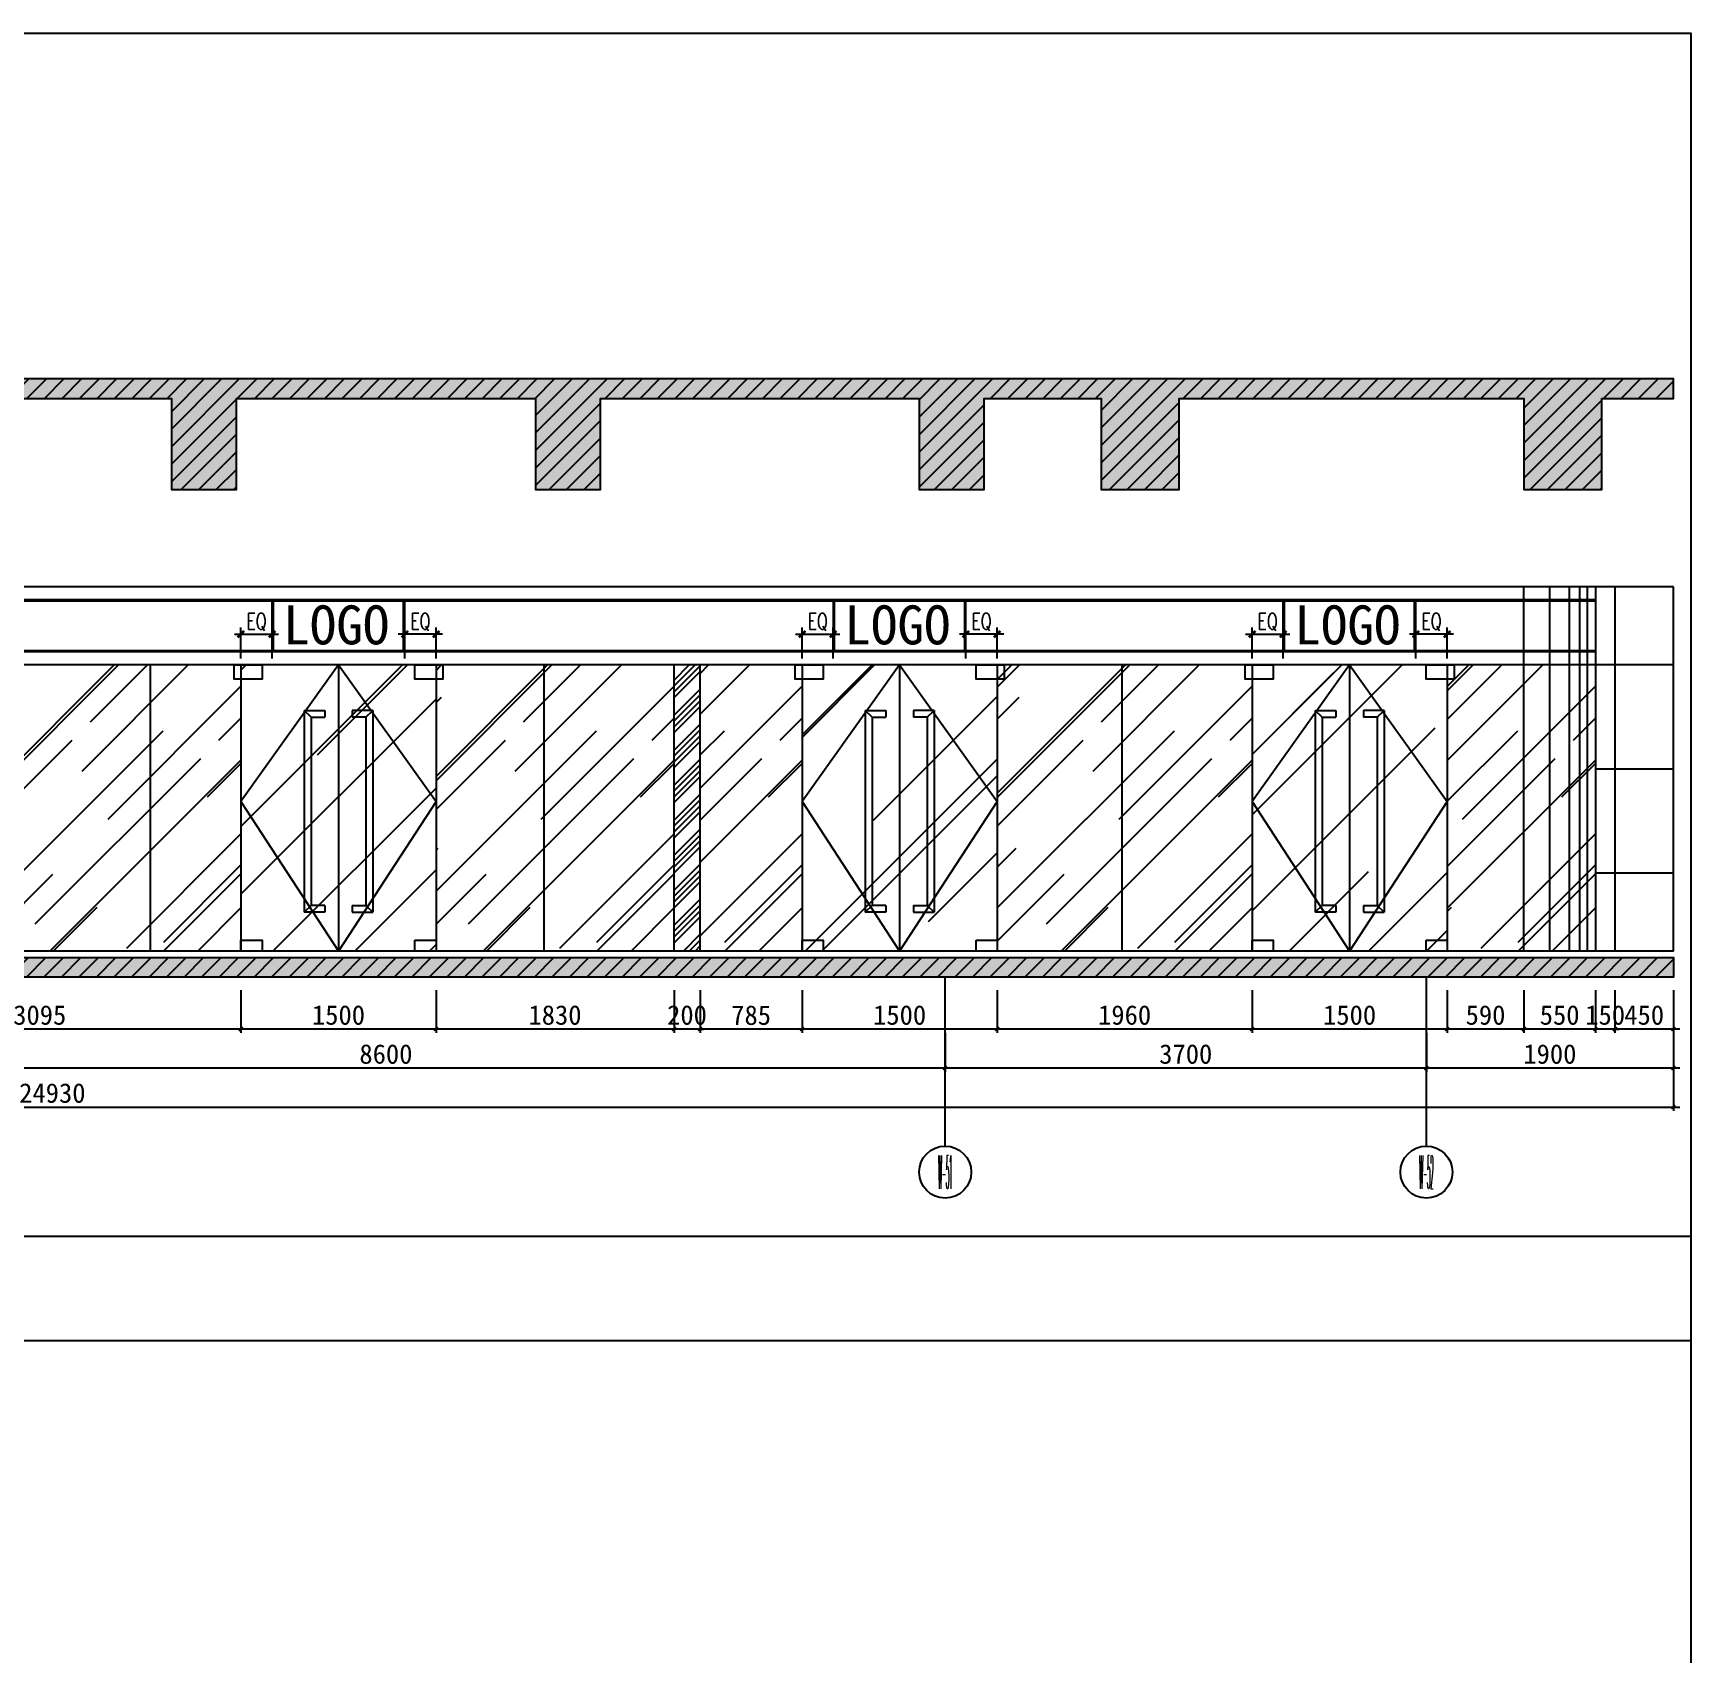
# Model space of a CAD drawing. Header units: millimetres. Extents: x 110215 to 630040, y -488650 to 141897.
# Drawn here: x 367377 to 380124, y 2886 to 15350 of the extents above; entities that cross this region are included whole.
import ezdxf
from ezdxf.enums import TextEntityAlignment as Align

# ---------------------------------------------------------------- set-up
doc = ezdxf.new("R2010")
doc.units = ezdxf.units.MM
doc.header["$LTSCALE"] = 1000
doc.layers.get('Defpoints').update_dxf_attribs({"color": 2})
for name, color, linetype in [('0-118标注', 2, 'Continuous'), ('0-140a立面通高转折线', 2, 'Continuous'), ('0-140c立面材料填充', 250, 'Continuous'), ('0-140d立面材料分隔', 146, 'Continuous'), ('0-140立面图剖切线', 4, 'Continuous')]:
    doc.layers.add(name, color=color, linetype=linetype)
doc.styles.add('_TCH_AXIS', font='COMPLEX', dxfattribs={"bigfont": 'GBCBIG'})
doc.styles.add('COMPLEX', font='COMPLEX')
doc.styles.add('TXT', font='txt.shx', dxfattribs={"width": 0.7})
doc.styles.add('繁黑体', font='simhei.ttf')
doc.styles.add('黑体', font='simhei.ttf')
doc.dimstyles.new('50', dxfattribs={"dimscale": 50, "dimtxt": 3, "dimasz": 0.6, "dimexe": 0.6, "dimexo": 0.6, "dimtad": 1, "dimdec": 0, "dimdsep": 46, "dimtxsty": '黑体', "dimblk1": 'ARCHTICK', "dimblk2": 'ARCHTICK', "dimsah": 1, "dimcen": 0, "dimdle": 1, "dimclrd": 251, "dimclre": 251, "dimclrt": 2, "dimadec": 0, "dimazin": 0, "dimtfac": 1, "dimtdec": 0, "dimtix": 1, "dimtmove": 2, "dimatfit": 3, "dimldrblk": 'DOT', "dimfxl": 0, "dimtolj": 1, "dimtzin": 0, "dimarcsym": 0})
doc.dimstyles.new('副本 1-50', dxfattribs={"dimscale": 50, "dimtxt": 2.5, "dimasz": 1, "dimexe": 1, "dimexo": 1, "dimgap": 0.6, "dimtad": 1, "dimdec": 0, "dimrnd": 5, "dimzin": 0, "dimdsep": 46, "dimtxsty": 'TXT', "dimblk": 'ARCHTICK', "dimcen": 4, "dimdle": 1, "dimclrd": 3, "dimclre": 3, "dimclrt": 3, "dimadec": 0, "dimazin": 0, "dimtfac": 1, "dimtdec": 0, "dimtix": 1, "dimtmove": 2, "dimatfit": 3, "dimldrblk": 'ARCHTICK', "dimfxl": 0, "dimtolj": 1, "dimtzin": 0, "dimarcsym": 0})

# ---------------------------------------------------------------- blocks, each defined once
blk = doc.blocks.new('_ArchTick')
at = {"color": 0, "linetype": 'ByBlock', "const_width": 0.4}
blk.add_lwpolyline([(-0.5, -0.5), (0.5, 0.5)], dxfattribs=at)
blk = doc.blocks.new('*D130')
at = {"color": 3, "lineweight": -2, "transparency": 16777216}
for p, q in [((2433621, 314332), (2433281, 314332)), ((2433331, 314145), (2433331, 314382)), ((2433571, 314145), (2433571, 314382))]:
    blk.add_line(p, q, dxfattribs=at)
at = {"layer": 'Defpoints', "color": 0, "transparency": 16777216}
for p in [(2433331, 314332), (2433331, 314095), (2433571, 314095)]:
    blk.add_point(p, dxfattribs=at)
at = {"color": 3, "lineweight": -2, "transparency": 16777216, "xscale": 50, "yscale": 50, "zscale": 50, "rotation": 180}
blk.add_blockref('_ArchTick', (2433331, 314332), dxfattribs=at)
at = {"color": 3, "lineweight": -2, "transparency": 16777216, "xscale": 50, "yscale": 50, "zscale": 50}
blk.add_blockref('_ArchTick', (2433571, 314332), dxfattribs=at)
at = {"color": 3, "transparency": 16777216, "insert": (2433451, 314425), "char_height": 125, "attachment_point": 5, "style": 'TXT'}
blk.add_mtext('\\A1;EQ', dxfattribs=at)
blk = doc.blocks.new('*D131')
at = {"color": 3, "lineweight": -2, "transparency": 16777216}
for p, q in [((2432021, 314332), (2432361, 314332)), ((2432071, 314145), (2432071, 314382)), ((2432311, 314145), (2432311, 314382))]:
    blk.add_line(p, q, dxfattribs=at)
at = {"layer": 'Defpoints', "color": 0, "transparency": 16777216}
for p in [(2432311, 314332), (2432071, 314095), (2432311, 314095)]:
    blk.add_point(p, dxfattribs=at)
at = {"color": 3, "lineweight": -2, "transparency": 16777216, "xscale": 50, "yscale": 50, "zscale": 50, "rotation": 180}
blk.add_blockref('_ArchTick', (2432071, 314332), dxfattribs=at)
at = {"color": 3, "lineweight": -2, "transparency": 16777216, "xscale": 50, "yscale": 50, "zscale": 50}
blk.add_blockref('_ArchTick', (2432311, 314332), dxfattribs=at)
at = {"color": 3, "transparency": 16777216, "insert": (2432191, 314425), "char_height": 125, "attachment_point": 5, "style": 'TXT'}
blk.add_mtext('\\A1;EQ', dxfattribs=at)
blk = doc.blocks.new('*D942')
at = {"color": 251, "lineweight": -2, "transparency": 16777216}
for p, q in [((379540, 7991), (379540, 7661)), ((379990, 7991), (379990, 7661)), ((380040, 7691), (379490, 7691))]:
    blk.add_line(p, q, dxfattribs=at)
at = {"layer": 'Defpoints', "color": 0, "transparency": 16777216}
for p in [(379540, 8091), (379990, 8091), (379540, 7691)]:
    blk.add_point(p, dxfattribs=at)
at = {"color": 251, "lineweight": -2, "transparency": 16777216, "xscale": 30, "yscale": 30, "zscale": 30, "rotation": 180}
blk.add_blockref('_ArchTick', (379540, 7691), dxfattribs=at)
at = {"color": 251, "lineweight": -2, "transparency": 16777216, "xscale": 30, "yscale": 30, "zscale": 30}
blk.add_blockref('_ArchTick', (379990, 7691), dxfattribs=at)
at = {"color": 2, "transparency": 16777216, "insert": (379765, 7798), "char_height": 150, "attachment_point": 5, "style": '黑体'}
blk.add_mtext('\\A1;450', dxfattribs=at)
blk = doc.blocks.new('_DOT')
at = {"color": 0, "linetype": 'ByBlock'}
blk.add_line((-0.5, 0), (-1, 0), dxfattribs=at)
at = {"color": 0, "linetype": 'ByBlock', "const_width": 0.5}
blk.add_lwpolyline([(-0.25, 0, 1), (0.25, 0, 1)], format="xyb", close=True, dxfattribs=at)
blk = doc.blocks.new('*D943')
at = {"color": 251, "lineweight": -2, "transparency": 16777216}
for p, q in [((379390, 7991), (379390, 7661)), ((379540, 7991), (379540, 7661)), ((379390, 7691), (379360, 7691)), ((379540, 7691), (379390, 7691)), ((379540, 7691), (379570, 7691))]:
    blk.add_line(p, q, dxfattribs=at)
at = {"layer": 'Defpoints', "color": 0, "transparency": 16777216}
for p in [(379390, 8091), (379540, 8091), (379390, 7691)]:
    blk.add_point(p, dxfattribs=at)
at = {"color": 251, "lineweight": -2, "transparency": 16777216, "xscale": 30, "yscale": 30, "zscale": 30}
blk.add_blockref('_ArchTick', (379390, 7691), dxfattribs=at)
at = {"color": 251, "lineweight": -2, "transparency": 16777216, "xscale": 30, "yscale": 30, "zscale": 30, "rotation": 180}
blk.add_blockref('_ArchTick', (379540, 7691), dxfattribs=at)
at = {"color": 2, "transparency": 16777216, "insert": (379465, 7798), "char_height": 150, "attachment_point": 5, "style": '黑体'}
blk.add_mtext('\\A1;150', dxfattribs=at)
blk = doc.blocks.new('*D944')
at = {"color": 251, "lineweight": -2, "transparency": 16777216}
for p, q in [((378840, 7991), (378840, 7661)), ((379390, 7991), (379390, 7661)), ((379440, 7691), (378790, 7691))]:
    blk.add_line(p, q, dxfattribs=at)
at = {"layer": 'Defpoints', "color": 0, "transparency": 16777216}
for p in [(378840, 8091), (379390, 8091), (378840, 7691)]:
    blk.add_point(p, dxfattribs=at)
at = {"color": 251, "lineweight": -2, "transparency": 16777216, "xscale": 30, "yscale": 30, "zscale": 30, "rotation": 180}
blk.add_blockref('_ArchTick', (378840, 7691), dxfattribs=at)
at = {"color": 251, "lineweight": -2, "transparency": 16777216, "xscale": 30, "yscale": 30, "zscale": 30}
blk.add_blockref('_ArchTick', (379390, 7691), dxfattribs=at)
at = {"color": 2, "transparency": 16777216, "insert": (379115, 7798), "char_height": 150, "attachment_point": 5, "style": '黑体'}
blk.add_mtext('\\A1;550', dxfattribs=at)
blk = doc.blocks.new('*D945')
at = {"color": 251, "lineweight": -2, "transparency": 16777216}
for p, q in [((378250, 7991), (378250, 7661)), ((378840, 7991), (378840, 7661)), ((378890, 7691), (378200, 7691))]:
    blk.add_line(p, q, dxfattribs=at)
at = {"layer": 'Defpoints', "color": 0, "transparency": 16777216}
for p in [(378250, 8091), (378840, 8091), (378250, 7691)]:
    blk.add_point(p, dxfattribs=at)
at = {"color": 251, "lineweight": -2, "transparency": 16777216, "xscale": 30, "yscale": 30, "zscale": 30, "rotation": 180}
blk.add_blockref('_ArchTick', (378250, 7691), dxfattribs=at)
at = {"color": 251, "lineweight": -2, "transparency": 16777216, "xscale": 30, "yscale": 30, "zscale": 30}
blk.add_blockref('_ArchTick', (378840, 7691), dxfattribs=at)
at = {"color": 2, "transparency": 16777216, "insert": (378545, 7798), "char_height": 150, "attachment_point": 5, "style": '黑体'}
blk.add_mtext('\\A1;590', dxfattribs=at)
blk = doc.blocks.new('*D946')
at = {"color": 251, "lineweight": -2, "transparency": 16777216}
for p, q in [((376750, 7991), (376750, 7661)), ((378250, 7991), (378250, 7661)), ((378300, 7691), (376700, 7691))]:
    blk.add_line(p, q, dxfattribs=at)
at = {"layer": 'Defpoints', "color": 0, "transparency": 16777216}
for p in [(376750, 8091), (378250, 8091), (376750, 7691)]:
    blk.add_point(p, dxfattribs=at)
at = {"color": 251, "lineweight": -2, "transparency": 16777216, "xscale": 30, "yscale": 30, "zscale": 30, "rotation": 180}
blk.add_blockref('_ArchTick', (376750, 7691), dxfattribs=at)
at = {"color": 251, "lineweight": -2, "transparency": 16777216, "xscale": 30, "yscale": 30, "zscale": 30}
blk.add_blockref('_ArchTick', (378250, 7691), dxfattribs=at)
at = {"color": 2, "transparency": 16777216, "insert": (377500, 7798), "char_height": 150, "attachment_point": 5, "style": '黑体'}
blk.add_mtext('\\A1;1500', dxfattribs=at)
blk = doc.blocks.new('*D947')
at = {"color": 251, "lineweight": -2, "transparency": 16777216}
for p, q in [((374790, 7991), (374790, 7661)), ((376750, 7991), (376750, 7661)), ((376800, 7691), (374740, 7691))]:
    blk.add_line(p, q, dxfattribs=at)
at = {"layer": 'Defpoints', "color": 0, "transparency": 16777216}
for p in [(374790, 8091), (376750, 8091), (374790, 7691)]:
    blk.add_point(p, dxfattribs=at)
at = {"color": 251, "lineweight": -2, "transparency": 16777216, "xscale": 30, "yscale": 30, "zscale": 30, "rotation": 180}
blk.add_blockref('_ArchTick', (374790, 7691), dxfattribs=at)
at = {"color": 251, "lineweight": -2, "transparency": 16777216, "xscale": 30, "yscale": 30, "zscale": 30}
blk.add_blockref('_ArchTick', (376750, 7691), dxfattribs=at)
at = {"color": 2, "transparency": 16777216, "insert": (375770, 7798), "char_height": 150, "attachment_point": 5, "style": '黑体'}
blk.add_mtext('\\A1;1960', dxfattribs=at)
blk = doc.blocks.new('*D948')
at = {"color": 251, "lineweight": -2, "transparency": 16777216}
for p, q in [((373290, 7991), (373290, 7661)), ((374790, 7991), (374790, 7661)), ((374840, 7691), (373240, 7691))]:
    blk.add_line(p, q, dxfattribs=at)
at = {"layer": 'Defpoints', "color": 0, "transparency": 16777216}
for p in [(373290, 8091), (374790, 8091), (373290, 7691)]:
    blk.add_point(p, dxfattribs=at)
at = {"color": 251, "lineweight": -2, "transparency": 16777216, "xscale": 30, "yscale": 30, "zscale": 30, "rotation": 180}
blk.add_blockref('_ArchTick', (373290, 7691), dxfattribs=at)
at = {"color": 251, "lineweight": -2, "transparency": 16777216, "xscale": 30, "yscale": 30, "zscale": 30}
blk.add_blockref('_ArchTick', (374790, 7691), dxfattribs=at)
at = {"color": 2, "transparency": 16777216, "insert": (374040, 7798), "char_height": 150, "attachment_point": 5, "style": '黑体'}
blk.add_mtext('\\A1;1500', dxfattribs=at)
blk = doc.blocks.new('*D949')
at = {"color": 251, "lineweight": -2, "transparency": 16777216}
for p, q in [((372505, 7991), (372505, 7661)), ((373290, 7991), (373290, 7661)), ((373340, 7691), (372455, 7691))]:
    blk.add_line(p, q, dxfattribs=at)
at = {"layer": 'Defpoints', "color": 0, "transparency": 16777216}
for p in [(372505, 8091), (373290, 8091), (372505, 7691)]:
    blk.add_point(p, dxfattribs=at)
at = {"color": 251, "lineweight": -2, "transparency": 16777216, "xscale": 30, "yscale": 30, "zscale": 30, "rotation": 180}
blk.add_blockref('_ArchTick', (372505, 7691), dxfattribs=at)
at = {"color": 251, "lineweight": -2, "transparency": 16777216, "xscale": 30, "yscale": 30, "zscale": 30}
blk.add_blockref('_ArchTick', (373290, 7691), dxfattribs=at)
at = {"color": 2, "transparency": 16777216, "insert": (372898, 7797), "char_height": 150, "attachment_point": 5, "style": '黑体'}
blk.add_mtext('\\A1;785', dxfattribs=at)
blk = doc.blocks.new('*D950')
at = {"color": 251, "lineweight": -2, "transparency": 16777216}
for p, q in [((372305, 7991), (372305, 7661)), ((372505, 7991), (372505, 7661)), ((372305, 7691), (372275, 7691)), ((372505, 7691), (372305, 7691)), ((372505, 7691), (372535, 7691))]:
    blk.add_line(p, q, dxfattribs=at)
at = {"layer": 'Defpoints', "color": 0, "transparency": 16777216}
for p in [(372305, 8091), (372505, 8091), (372305, 7691)]:
    blk.add_point(p, dxfattribs=at)
at = {"color": 251, "lineweight": -2, "transparency": 16777216, "xscale": 30, "yscale": 30, "zscale": 30}
blk.add_blockref('_ArchTick', (372305, 7691), dxfattribs=at)
at = {"color": 251, "lineweight": -2, "transparency": 16777216, "xscale": 30, "yscale": 30, "zscale": 30, "rotation": 180}
blk.add_blockref('_ArchTick', (372505, 7691), dxfattribs=at)
at = {"color": 2, "transparency": 16777216, "insert": (372405, 7798), "char_height": 150, "attachment_point": 5, "style": '黑体'}
blk.add_mtext('\\A1;200', dxfattribs=at)
blk = doc.blocks.new('*D951')
at = {"color": 251, "lineweight": -2, "transparency": 16777216}
for p, q in [((370475, 7991), (370475, 7661)), ((372305, 7991), (372305, 7661)), ((372355, 7691), (370425, 7691))]:
    blk.add_line(p, q, dxfattribs=at)
at = {"layer": 'Defpoints', "color": 0, "transparency": 16777216}
for p in [(370475, 8091), (372305, 8091), (370475, 7691)]:
    blk.add_point(p, dxfattribs=at)
at = {"color": 251, "lineweight": -2, "transparency": 16777216, "xscale": 30, "yscale": 30, "zscale": 30, "rotation": 180}
blk.add_blockref('_ArchTick', (370475, 7691), dxfattribs=at)
at = {"color": 251, "lineweight": -2, "transparency": 16777216, "xscale": 30, "yscale": 30, "zscale": 30}
blk.add_blockref('_ArchTick', (372305, 7691), dxfattribs=at)
at = {"color": 2, "transparency": 16777216, "insert": (371390, 7798), "char_height": 150, "attachment_point": 5, "style": '黑体'}
blk.add_mtext('\\A1;1830', dxfattribs=at)
blk = doc.blocks.new('*D952')
at = {"color": 251, "lineweight": -2, "transparency": 16777216}
for p, q in [((368975, 7991), (368975, 7661)), ((370475, 7991), (370475, 7661)), ((370525, 7691), (368925, 7691))]:
    blk.add_line(p, q, dxfattribs=at)
at = {"layer": 'Defpoints', "color": 0, "transparency": 16777216}
for p in [(368975, 8091), (370475, 8091), (368975, 7691)]:
    blk.add_point(p, dxfattribs=at)
at = {"color": 251, "lineweight": -2, "transparency": 16777216, "xscale": 30, "yscale": 30, "zscale": 30, "rotation": 180}
blk.add_blockref('_ArchTick', (368975, 7691), dxfattribs=at)
at = {"color": 251, "lineweight": -2, "transparency": 16777216, "xscale": 30, "yscale": 30, "zscale": 30}
blk.add_blockref('_ArchTick', (370475, 7691), dxfattribs=at)
at = {"color": 2, "transparency": 16777216, "insert": (369725, 7798), "char_height": 150, "attachment_point": 5, "style": '黑体'}
blk.add_mtext('\\A1;1500', dxfattribs=at)
blk = doc.blocks.new('*D953')
at = {"color": 251, "lineweight": -2, "transparency": 16777216}
for p, q in [((365880, 7991), (365880, 7661)), ((368975, 7991), (368975, 7661)), ((369025, 7691), (365830, 7691))]:
    blk.add_line(p, q, dxfattribs=at)
at = {"layer": 'Defpoints', "color": 0, "transparency": 16777216}
for p in [(365880, 8091), (368975, 8091), (365880, 7691)]:
    blk.add_point(p, dxfattribs=at)
at = {"color": 251, "lineweight": -2, "transparency": 16777216, "xscale": 30, "yscale": 30, "zscale": 30, "rotation": 180}
blk.add_blockref('_ArchTick', (365880, 7691), dxfattribs=at)
at = {"color": 251, "lineweight": -2, "transparency": 16777216, "xscale": 30, "yscale": 30, "zscale": 30}
blk.add_blockref('_ArchTick', (368975, 7691), dxfattribs=at)
at = {"color": 2, "transparency": 16777216, "insert": (367428, 7798), "char_height": 150, "attachment_point": 5, "style": '黑体'}
blk.add_mtext('\\A1;3095', dxfattribs=at)
blk = doc.blocks.new('*D963')
at = {"color": 251, "lineweight": -2, "transparency": 16777216}
for p, q in [((378090, 7661), (378090, 7361)), ((379990, 7661), (379990, 7361)), ((380040, 7391), (378040, 7391))]:
    blk.add_line(p, q, dxfattribs=at)
at = {"layer": 'Defpoints', "color": 0, "transparency": 16777216}
for p in [(378090, 7691), (379990, 7691), (378090, 7391)]:
    blk.add_point(p, dxfattribs=at)
at = {"color": 251, "lineweight": -2, "transparency": 16777216, "xscale": 30, "yscale": 30, "zscale": 30, "rotation": 180}
blk.add_blockref('_ArchTick', (378090, 7391), dxfattribs=at)
at = {"color": 251, "lineweight": -2, "transparency": 16777216, "xscale": 30, "yscale": 30, "zscale": 30}
blk.add_blockref('_ArchTick', (379990, 7391), dxfattribs=at)
at = {"color": 2, "transparency": 16777216, "insert": (379040, 7498), "char_height": 150, "attachment_point": 5, "style": '黑体'}
blk.add_mtext('\\A1;1900', dxfattribs=at)
blk = doc.blocks.new('*D964')
at = {"color": 251, "lineweight": -2, "transparency": 16777216}
for p, q in [((374390, 7661), (374390, 7361)), ((378090, 7661), (378090, 7361)), ((378140, 7391), (374340, 7391))]:
    blk.add_line(p, q, dxfattribs=at)
at = {"layer": 'Defpoints', "color": 0, "transparency": 16777216}
for p in [(374390, 7691), (378090, 7691), (374390, 7391)]:
    blk.add_point(p, dxfattribs=at)
at = {"color": 251, "lineweight": -2, "transparency": 16777216, "xscale": 30, "yscale": 30, "zscale": 30, "rotation": 180}
blk.add_blockref('_ArchTick', (374390, 7391), dxfattribs=at)
at = {"color": 251, "lineweight": -2, "transparency": 16777216, "xscale": 30, "yscale": 30, "zscale": 30}
blk.add_blockref('_ArchTick', (378090, 7391), dxfattribs=at)
at = {"color": 2, "transparency": 16777216, "insert": (376240, 7498), "char_height": 150, "attachment_point": 5, "style": '黑体'}
blk.add_mtext('\\A1;3700', dxfattribs=at)
blk = doc.blocks.new('*D965')
at = {"color": 251, "lineweight": -2, "transparency": 16777216}
for p, q in [((365790, 7661), (365790, 7361)), ((374390, 7661), (374390, 7361)), ((374440, 7391), (365740, 7391))]:
    blk.add_line(p, q, dxfattribs=at)
at = {"layer": 'Defpoints', "color": 0, "transparency": 16777216}
for p in [(365790, 7691), (374390, 7691), (365790, 7391)]:
    blk.add_point(p, dxfattribs=at)
at = {"color": 251, "lineweight": -2, "transparency": 16777216, "xscale": 30, "yscale": 30, "zscale": 30, "rotation": 180}
blk.add_blockref('_ArchTick', (365790, 7391), dxfattribs=at)
at = {"color": 251, "lineweight": -2, "transparency": 16777216, "xscale": 30, "yscale": 30, "zscale": 30}
blk.add_blockref('_ArchTick', (374390, 7391), dxfattribs=at)
at = {"color": 2, "transparency": 16777216, "insert": (370090, 7498), "char_height": 150, "attachment_point": 5, "style": '黑体'}
blk.add_mtext('\\A1;8600', dxfattribs=at)
blk = doc.blocks.new('*D968')
at = {"color": 251, "lineweight": -2, "transparency": 16777216}
for p, q in [((355060, 7361), (355060, 7061)), ((379990, 7361), (379990, 7061)), ((355010, 7091), (380040, 7091))]:
    blk.add_line(p, q, dxfattribs=at)
at = {"layer": 'Defpoints', "color": 0, "transparency": 16777216}
for p in [(355060, 7391), (379990, 7391), (379990, 7091)]:
    blk.add_point(p, dxfattribs=at)
at = {"color": 251, "lineweight": -2, "transparency": 16777216, "xscale": 30, "yscale": 30, "zscale": 30, "rotation": 180}
blk.add_blockref('_ArchTick', (355060, 7091), dxfattribs=at)
at = {"color": 251, "lineweight": -2, "transparency": 16777216, "xscale": 30, "yscale": 30, "zscale": 30}
blk.add_blockref('_ArchTick', (379990, 7091), dxfattribs=at)
at = {"color": 2, "transparency": 16777216, "insert": (367525, 7198), "char_height": 150, "attachment_point": 5, "style": '黑体'}
blk.add_mtext('\\A1;24930', dxfattribs=at)
blk = doc.blocks.new('_AXISO')
blk.add_circle((0, 0), 0.5)
at = {"style": 'COMPLEX', "width": 1.041667}
blk.add_attdef('A', text='', height=0.56, dxfattribs=at).set_placement((-0.25, -0.28), (0.25, -0.28), align=Align.FIT)
blk = doc.blocks.new('kjlkj')
at = {"layer": '0-140c立面材料填充'}
h = blk.add_hatch(dxfattribs=at)
h.set_pattern_fill('AR-RROOF', color=256, scale=50, angle=45, style=0)
h.set_pattern_definition([(45, (2419215.6, 311894.9), (1077.63, 2873.68), [19050, -2540, 6350, -1270]), (45, (2419961, 313538.3), (-2092.4, 296.35), [3810, -419.1, 7620, -952.5]), (45, (2418901.25, 313107.2), (4068.056, 5271.41), [10160, -1778, 5080, -1270])])
h.paths.add_polyline_path([(2433571.1, 314094.9), (2432071.1, 314094.9), (2432071.1, 311894.9), (2433571.1, 311894.9)])
at = {"color": 8}
for p, q in [((2432311.1, 314194.9), (2432311.1, 314594.9)), ((2432321.1, 314194.9), (2432321.1, 314594.9)), ((2433321.1, 314194.9), (2433321.1, 314594.9)), ((2433331.1, 314194.9), (2433331.1, 314594.9))]:
    blk.add_line(p, q, dxfattribs=at)
for points in [[(2432821.1, 314094.9), (2432071.1, 313044.9), (2432821.1, 311894.9)], [(2432821.1, 314094.9), (2433571.1, 313044.9), (2432821.1, 311894.9)]]:
    blk.add_lwpolyline(points, dxfattribs=at)
at = {"layer": '0-140d立面材料分隔'}
for p, q in [((2432071.1, 314094.9), (2432071.1, 311894.9)), ((2432821.1, 314094.9), (2432821.1, 311894.9)), ((2433571.1, 314094.9), (2433571.1, 311894.9))]:
    blk.add_line(p, q, dxfattribs=at)
at = {"layer": '0-140d立面材料分隔', "color": 1}
for p, q in [((2432609.7, 313694.9, -219.5), (2432556.9, 313744.9, -219.5)), ((2432556.9, 313744.9, -219.5), (2432556.9, 312194.9)), ((2432556.9, 313744.9, -219.5), (2432715.4, 313744.9, -219.5)), ((2432609.7, 313694.9, -219.5), (2432609.7, 312244.9)), ((2432609.7, 313694.9, -219.5), (2432715.4, 313694.9, -219.5)), ((2432715.4, 313744.9, -219.5), (2432715.4, 313694.9, -219.5)), ((2432926.8, 313744.9, -219.5), (2432926.8, 313694.9, -219.5)), ((2433085.4, 313744.9, -219.5), (2432926.8, 313744.9, -219.5)), ((2433032.5, 313694.9, -219.5), (2432926.8, 313694.9, -219.5)), ((2433032.5, 313694.9, -219.5), (2433085.4, 313744.9, -219.5)), ((2433032.5, 313694.9, -219.5), (2433032.5, 312244.9)), ((2433085.4, 313744.9, -219.5), (2433085.4, 312194.9)), ((2432609.7, 312244.9), (2432556.9, 312194.9)), ((2432715.4, 312194.9), (2432556.9, 312194.9)), ((2432715.4, 312244.9), (2432609.7, 312244.9)), ((2432715.4, 312244.9), (2432715.4, 312194.9)), ((2432926.8, 312244.9), (2433032.5, 312244.9)), ((2432926.8, 312244.9), (2432926.8, 312194.9)), ((2432926.8, 312194.9), (2433085.4, 312194.9)), ((2433032.5, 312244.9), (2433085.4, 312194.9))]:
    blk.add_line(p, q, dxfattribs=at)
for points in [[(2432018.3, 314094.9), (2432233.1, 314094.9), (2432233.1, 313984.9), (2432018.3, 313984.9)], [(2433409.2, 314094.9), (2433624, 314094.9), (2433624, 313984.9), (2433409.2, 313984.9)], [(2432071.1, 311978.2), (2432233.1, 311978.2), (2432233.1, 311894.9), (2432071.1, 311894.9)], [(2433409.2, 311978.2), (2433571.1, 311978.2), (2433571.1, 311894.9), (2433409.2, 311894.9)]]:
    blk.add_lwpolyline(points, close=True, dxfattribs=at)
at = {"color": 1, "style": '繁黑体'}
blk.add_text('LOGO', height=300, dxfattribs=at).set_placement((2432396, 314253.3, -219.5))
at = {"color": 8}
dim = blk.add_linear_dim(base=(2432311.1, 314332.1), p1=(2432071.1, 314094.9), p2=(2432311.1, 314094.9), text='EQ', dimstyle='副本 1-50', dxfattribs=at)
dim.commit()
dim.dimension.update_dxf_attribs({"geometry": '*D131', "text_midpoint": (2432191.1, 314424.6)})
dim = blk.add_linear_dim(base=(2433331.1, 314332.1), p1=(2433571.1, 314094.9), p2=(2433331.1, 314094.9), angle=180, text='EQ', dimstyle='副本 1-50', dxfattribs=at)
dim.commit()
dim.dimension.update_dxf_attribs({"geometry": '*D130', "text_midpoint": (2433451.1, 314424.6)})

msp = doc.modelspace()

# ---------------------------------------------------------------- hatches: boundary and pattern name
h = msp.add_hatch()
h.set_pattern_fill('ANSI31', color=250, scale=30)
h.set_pattern_definition([(45, (10240, 40030.07), (-67.35192, 67.35192), [])])
h.paths.add_polyline_path([(355060.2, 12690.4), (355060.2, 12540.4), (356710.4, 12540.4), (356710.4, 11840.4), (357310.4, 11840.4), (357310.4, 12540.4), (361938.9, 12540.4), (361938.9, 11840.4), (362592.9, 11840.4), (362592.9, 12540.4), (364152.6, 12540.4), (364152.6, 11840.4), (364794.3, 11840.4), (364794.3, 12540.4), (368440.2, 12540.4), (368440.2, 11840.4), (368940.2, 11840.4), (368940.2, 12540.4), (371240.2, 12540.4), (371240.2, 11840.4), (371740.2, 11840.4), (371740.2, 12540.4), (374190.5, 12540.4), (374190.5, 11840.4), (374690.5, 11840.4), (374690.5, 12540.4), (375590.2, 12540.4), (375590.2, 11840.4), (376190.2, 11840.4), (376190.2, 12540.4), (378840.2, 12540.4), (378840.2, 11840.4), (379440.2, 11840.4), (379440.2, 12540.4), (379990.2, 12540.4), (379990.2, 12690.4)])
h.paths.add_polyline_path([(355060.2, 8240.8), (379990.2, 8240.8), (379990.2, 8090.8), (355060.2, 8090.8)])
h = msp.add_hatch()
h.set_pattern_fill('ANSI34', color=250, scale=10)
h.set_pattern_definition([(45, (147227.1, 822.17), (-134.70384, 134.70384), []), (45, (147272, 822.17), (-134.70384, 134.70384), []), (45, (147316.9, 822.17), (-134.70384, 134.70384), []), (45, (147361.8, 822.17), (-134.70384, 134.70384), [])])
h.paths.add_polyline_path([(372506.2, 10490.8), (372306.2, 10490.8), (372306.2, 8290.8), (372506.2, 8290.8)])
at = {"layer": '0-140c立面材料填充'}
h = msp.add_hatch(dxfattribs=at)
h.set_pattern_fill('AR-CONC', color=256)
h.set_pattern_definition([(50, (10240, 40030.07), (182.18467, -15.939086), [19.05, -209.55]), (355, (10240, 40030.07), (-35.24342, 191.056845), [15.24, -167.64058]), (100.451445, (10255.18, 40028.74), (146.94125, 175.11775), [16.19001, -178.09024]), (46.1842, (10240, 40080.87), (271.07904, -42.04233), [28.575, -314.325]), (96.63556, (10262.6, 40077.36), (237.40413, 247.42612), [24.28502, -267.1356]), (351.18415, (10240, 40080.87), (237.40413, 247.42612), [22.85997, -251.45973]), (21, (10265.4, 40068.17), (151.61439, -102.2652), [19.05, -209.55]), (326, (10265.4, 40068.17), (61.80203, 184.18797), [15.24, -167.64]), (71.451445, (10278.03, 40059.64), (213.41642, 81.92277), [16.19001, -178.08994]), (37.5, (10240, 40030.07), (3.088603, 84.555039), [0, -165.608, 0, -170.18, 0, -168.275]), (7.5, (10240, 40030.07), (66.819663, 100.180575), [0, -97.028, 0, -161.798, 0, -64.135]), (327.5, (10183.36, 40030.07), (135.590595, -5.728744), [0, -63.5, 0, -198.12, 0, -262.89]), (317.5, (10157.96, 40030.07), (148.12918, 25.42649), [0, -82.55, 0, -131.572, 0, -186.69])])
h.paths.add_polyline_path([(355060.2, 12690.4), (355060.2, 12540.4), (356710.4, 12540.4), (356710.4, 11840.4), (357310.4, 11840.4), (357310.4, 12540.4), (361938.9, 12540.4), (361938.9, 11840.4), (362592.9, 11840.4), (362592.9, 12540.4), (364152.6, 12540.4), (364152.6, 11840.4), (364794.3, 11840.4), (364794.3, 12540.4), (368440.2, 12540.4), (368440.2, 11840.4), (368940.2, 11840.4), (368940.2, 12540.4), (371240.2, 12540.4), (371240.2, 11840.4), (371740.2, 11840.4), (371740.2, 12540.4), (374190.5, 12540.4), (374190.5, 11840.4), (374690.5, 11840.4), (374690.5, 12540.4), (375590.2, 12540.4), (375590.2, 11840.4), (376190.2, 11840.4), (376190.2, 12540.4), (378840.2, 12540.4), (378840.2, 11840.4), (379440.2, 11840.4), (379440.2, 12540.4), (379990.2, 12540.4), (379990.2, 12690.4)])
h.paths.add_polyline_path([(355060.2, 8240.8), (379990.2, 8240.8), (379990.2, 8090.8), (355060.2, 8090.8)])
h = msp.add_hatch(dxfattribs=at)
h.set_pattern_fill('AR-RROOF', color=256, scale=600, angle=45)
h.set_pattern_definition([(45, (371855.15, 94921.34), (509.117, 1357.645), [9000, -1200, 3000, -600]), (45, (372207.3, 95697.74), (-988.535, 140.007), [1800, -198, 3600, -450]), (45, (371706.66, 95494.1), (1921.9162, 2490.43), [4800, -840, 2400, -600])])
h.paths.add_polyline_path([(365880.2, 10490.8), (365880.2, 8290.8), (368975.2, 8290.8), (368975.2, 10490.8)])
h = msp.add_hatch(dxfattribs=at)
h.set_pattern_fill('AR-RROOF', color=256, scale=600, angle=45)
h.set_pattern_definition([(45, (375186.15, 94921.34), (509.117, 1357.645), [9000, -1200, 3000, -600]), (45, (375538.3, 95697.74), (-988.535, 140.007), [1800, -198, 3600, -450]), (45, (375037.66, 95494.1), (1921.9162, 2490.43), [4800, -840, 2400, -600])])
h.paths.add_polyline_path([(370475.2, 10490.8), (370475.2, 8290.8), (372306.2, 8290.8), (372306.2, 10490.8)])
h = msp.add_hatch(dxfattribs=at)
h.set_pattern_fill('AR-RROOF', color=256, scale=600, angle=45)
h.set_pattern_definition([(45, (376170.15, 94921.34), (509.117, 1357.645), [9000, -1200, 3000, -600]), (45, (376522.3, 95697.74), (-988.535, 140.007), [1800, -198, 3600, -450]), (45, (376021.66, 95494.1), (1921.9162, 2490.43), [4800, -840, 2400, -600])])
h.paths.add_polyline_path([(372506.2, 10490.8), (372506.2, 8290.8), (373290.2, 8290.8), (373290.2, 10490.8)])
h = msp.add_hatch(dxfattribs=at)
h.set_pattern_fill('AR-RROOF', color=256, scale=600, angle=45)
h.set_pattern_definition([(45, (379630.15, 94921.34), (509.117, 1357.645), [9000, -1200, 3000, -600]), (45, (379982.3, 95697.74), (-988.535, 140.007), [1800, -198, 3600, -450]), (45, (379481.66, 95494.1), (1921.9162, 2490.43), [4800, -840, 2400, -600])])
h.paths.add_polyline_path([(374790.2, 10490.8), (374790.2, 8290.8), (376750.2, 8290.8), (376750.2, 10490.8)])
h = msp.add_hatch(dxfattribs=at)
h.set_pattern_fill('AR-RROOF', color=256, scale=600, angle=45)
h.set_pattern_definition([(45, (382270.3, 94921.34), (509.117, 1357.645), [9000, -1200, 3000, -600]), (45, (382622.4, 95697.74), (-988.535, 140.007), [1800, -198, 3600, -450]), (45, (382121.8, 95494.1), (1921.9162, 2490.43), [4800, -840, 2400, -600])])
h.paths.add_polyline_path([(378250.2, 10490.8), (378250.2, 8290.8), (379390.4, 8290.8), (379390.4, 10490.8)])

# ---------------------------------------------------------------- linework, layer by layer
for p, q in [((380123.9, 6094.5), (354578.5, 6094.5)), ((380123.9, 5294.5), (354578.5, 5294.5))]:
    msp.add_line(p, q)
for points in [[(354578.5, 15350.1), (380123.9, 15350.1), (380123.9, -4761.1), (354578.5, -4761.1)], [(355060.2, 8240.8), (379990.2, 8240.8), (379990.2, 8090.8), (355060.2, 8090.8)]]:
    msp.add_lwpolyline(points, close=True)
msp.add_lwpolyline([(364794.3, 12540.4), (368440.2, 12540.4), (368440.2, 11840.4), (368940.2, 11840.4), (368940.2, 12540.4), (371240.2, 12540.4), (371240.2, 11840.4), (371740.2, 11840.4), (371740.2, 12540.4), (374190.5, 12540.4), (374190.5, 11840.4), (374690.5, 11840.4), (374690.5, 12540.4), (375590.2, 12540.4), (375590.2, 11840.4), (376190.2, 11840.4), (376190.2, 12540.4), (378840.2, 12540.4), (378840.2, 11840.4), (379440.2, 11840.4), (379440.2, 12540.4), (379990.2, 12540.4), (379990.2, 12690.4), (355060.2, 12690.4)])
at = {"layer": '0-118标注'}
for p, q in [((374390.4, 6790.8, 13.8), (374390.4, 8090.8)), ((378090.4, 6790.8, 13.8), (378090.4, 8090.8))]:
    msp.add_line(p, q, dxfattribs=at)
at = {"layer": '0-140a立面通高转折线'}
for p, q in [((379390.4, 11090.8), (379390.4, 8290.8)), ((379540.2, 11090.8), (379540.2, 8290.8))]:
    msp.add_line(p, q, dxfattribs=at)
at = {"layer": '0-140c立面材料填充', "color": 251}
for p, q in [((368280.2, 8290.8), (368280.2, 10490.8)), ((371306.2, 8290.8), (371306.2, 10490.8)), ((375750.2, 8290.8), (375750.2, 10490.8)), ((379990.2, 10490.8), (379390.4, 10490.8)), ((379990.2, 9690.8), (379390.4, 9690.8)), ((379990.2, 8890.8), (379390.4, 8890.8))]:
    msp.add_line(p, q, dxfattribs=at)
at = {"layer": '0-140d立面材料分隔'}
for p, q in [((378840.2, 8290.8), (378840.2, 11090.8)), ((379390.4, 10990.8), (355060.2, 10990.8)), ((379390.4, 10980.8), (355060.2, 10980.8)), ((379390.4, 10600.8), (355060.2, 10600.8)), ((379390.4, 10590.8), (355060.2, 10590.8)), ((379390.4, 10490.8), (355060.2, 10490.8)), ((372306.2, 8290.8), (372306.2, 10490.8)), ((372506.2, 8290.8), (372506.2, 10490.8))]:
    msp.add_line(p, q, dxfattribs=at)
at = {"layer": '0-140d立面材料分隔', "color": 251}
for p, q in [((379040.2, 8290.8), (379040.2, 11090.8)), ((379190.2, 8290.8), (379190.2, 11090.8)), ((379270.2, 8290.8), (379270.2, 11090.8)), ((379330.2, 8290.8), (379330.2, 11090.8))]:
    msp.add_line(p, q, dxfattribs=at)
at = {"layer": '0-140立面图剖切线'}
for p, q in [((379990.2, 11090.8), (355060.2, 11090.8)), ((379990.2, 8290.8), (379990.2, 11090.8)), ((379990.2, 8290.8), (355060.2, 8290.8))]:
    msp.add_line(p, q, dxfattribs=at)

# ---------------------------------------------------------------- block references
at = {"color": 8}
for p in [(-2063095.9, -303604.1), (-2058780.9, -303604.1), (-2055320.9, -303604.1)]:
    msp.add_blockref('kjlkj', p, dxfattribs=at)
at = {"layer": '0-118标注'}
ref = msp.add_blockref('_AXISO', (374390.4, 6590.8, 13.8), dxfattribs=dict(at, xscale=400, yscale=400, zscale=400))
ref.add_attrib('A', 'W-51', dxfattribs={"layer": '0', "height": 257.36, "style": '_TCH_AXIS', "width": 0.113924}).set_placement((374335.2, 6462.2, 13.8), (374445.5, 6462.2, 13.8), align=Align.FIT)
ref = msp.add_blockref('_AXISO', (378090.4, 6590.8, 13.8), dxfattribs=dict(at, xscale=400, yscale=400, zscale=400))
ref.add_attrib('A', 'W-52', dxfattribs={"layer": '0', "height": 257.36, "style": '_TCH_AXIS', "width": 0.107143}).set_placement((378035.2, 6462.2, 13.8), (378145.5, 6462.2, 13.8), align=Align.FIT)

# ---------------------------------------------------------------- dimensions: what is measured, and where the dimension line sits
for base, p1, p2, picture, middle in [((365880.2, 7690.8), (368975.2, 8090.8), (365880.2, 8090.8), '*D953', (367427.7, 7797.9)), ((368975.2, 7690.8), (370475.2, 8090.8), (368975.2, 8090.8), '*D952', (369725.2, 7797.9)), ((370475.2, 7690.8), (372305.2, 8090.8), (370475.2, 8090.8), '*D951', (371390.2, 7797.9)), ((372305.2, 7690.8), (372505.2, 8090.8), (372305.2, 8090.8), '*D950', (372405.2, 7797.9)), ((372505.2, 7690.8), (373290.2, 8090.8), (372505.2, 8090.8), '*D949', (372897.7, 7797.1)), ((373290.2, 7690.8), (374790.2, 8090.8), (373290.2, 8090.8), '*D948', (374040.2, 7797.9)), ((374790.2, 7690.8), (376750.2, 8090.8), (374790.2, 8090.8), '*D947', (375770.2, 7797.9)), ((376750.2, 7690.8), (378250.2, 8090.8), (376750.2, 8090.8), '*D946', (377500.2, 7797.9)), ((378250.2, 7690.8), (378840.2, 8090.8), (378250.2, 8090.8), '*D945', (378545.2, 7797.9)), ((378840.2, 7690.8), (379390.4, 8090.8), (378840.2, 8090.8), '*D944', (379115.3, 7797.9)), ((379390.4, 7690.8), (379540.2, 8090.8), (379390.4, 8090.8), '*D943', (379465.3, 7797.9)), ((379540.2, 7690.8), (379990.2, 8090.8), (379540.2, 8090.8), '*D942', (379765.2, 7797.9)), ((365790.4, 7390.8), (374390.4, 7690.8), (365790.4, 7690.8), '*D965', (370090.4, 7497.9)), ((374390.4, 7390.8), (378090.4, 7690.8), (374390.4, 7690.8), '*D964', (376240.4, 7497.9)), ((378090.4, 7390.8), (379990.2, 7690.8), (378090.4, 7690.8), '*D963', (379040.3, 7497.9)), ((379990.2, 7090.8), (355060.2, 7390.8), (379990.2, 7390.8), '*D968', (367525.2, 7197.9))]:
    dim = msp.add_linear_dim(base=base, p1=p1, p2=p2, dimstyle='50', override={"dimfxl": 6, "dimarcsym": 1})
    dim.commit()
    dim.dimension.update_dxf_attribs({"geometry": picture, "text_midpoint": middle})

doc.saveas('drawing.dxf')
